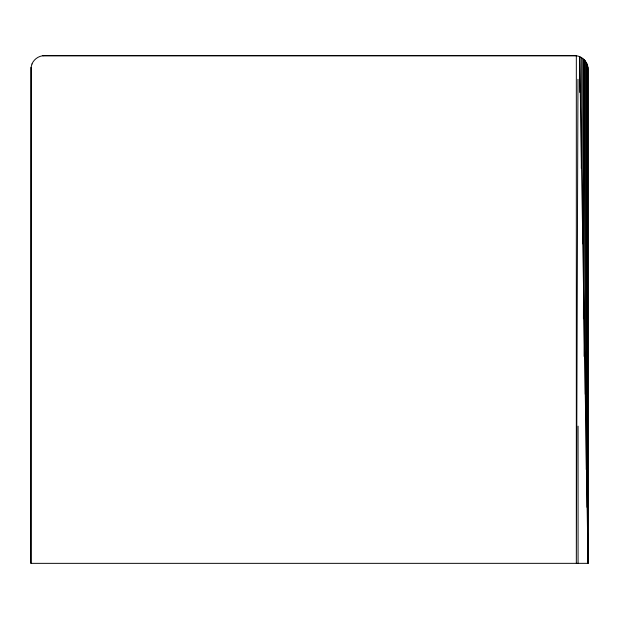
<?xml version="1.0" encoding="UTF-8"?>
<svg xmlns="http://www.w3.org/2000/svg" width="619" height="619" viewBox="0 0 619 619"><rect width="100%" height="100%" fill="white"/><g stroke="black" fill="none" stroke-linecap="round" stroke-linejoin="round"><path stroke-width="0.93" d="M31.979 63.981C33.983 59.037 39.098 55.617 44.429 55.664L574.564 55.648C581.775 55.501 588.197 61.923 588.042 69.127L588.05 563.336L30.958 563.352L31.066 67.378L31.979 63.981M583.423 318.715L584.096 59.594L585.257 60.925L585.264 394.257M577.976 79.294L576.328 563.336L576.328 55.764L42.672 55.772M31.066 67.378L30.958 563.352M588.05 563.336L579.724 56.677L579.724 92.448M587.934 67.37L587.934 563.336M587.586 65.637L587.593 544.975M587.021 63.966L587.021 507.317M586.239 62.387L586.247 469.535M584.096 59.594L584.104 356.428M582.773 58.434L582.773 243.793M581.311 57.451L581.311 168.476M578.061 426.143L578.061 563.336"/></g></svg>
